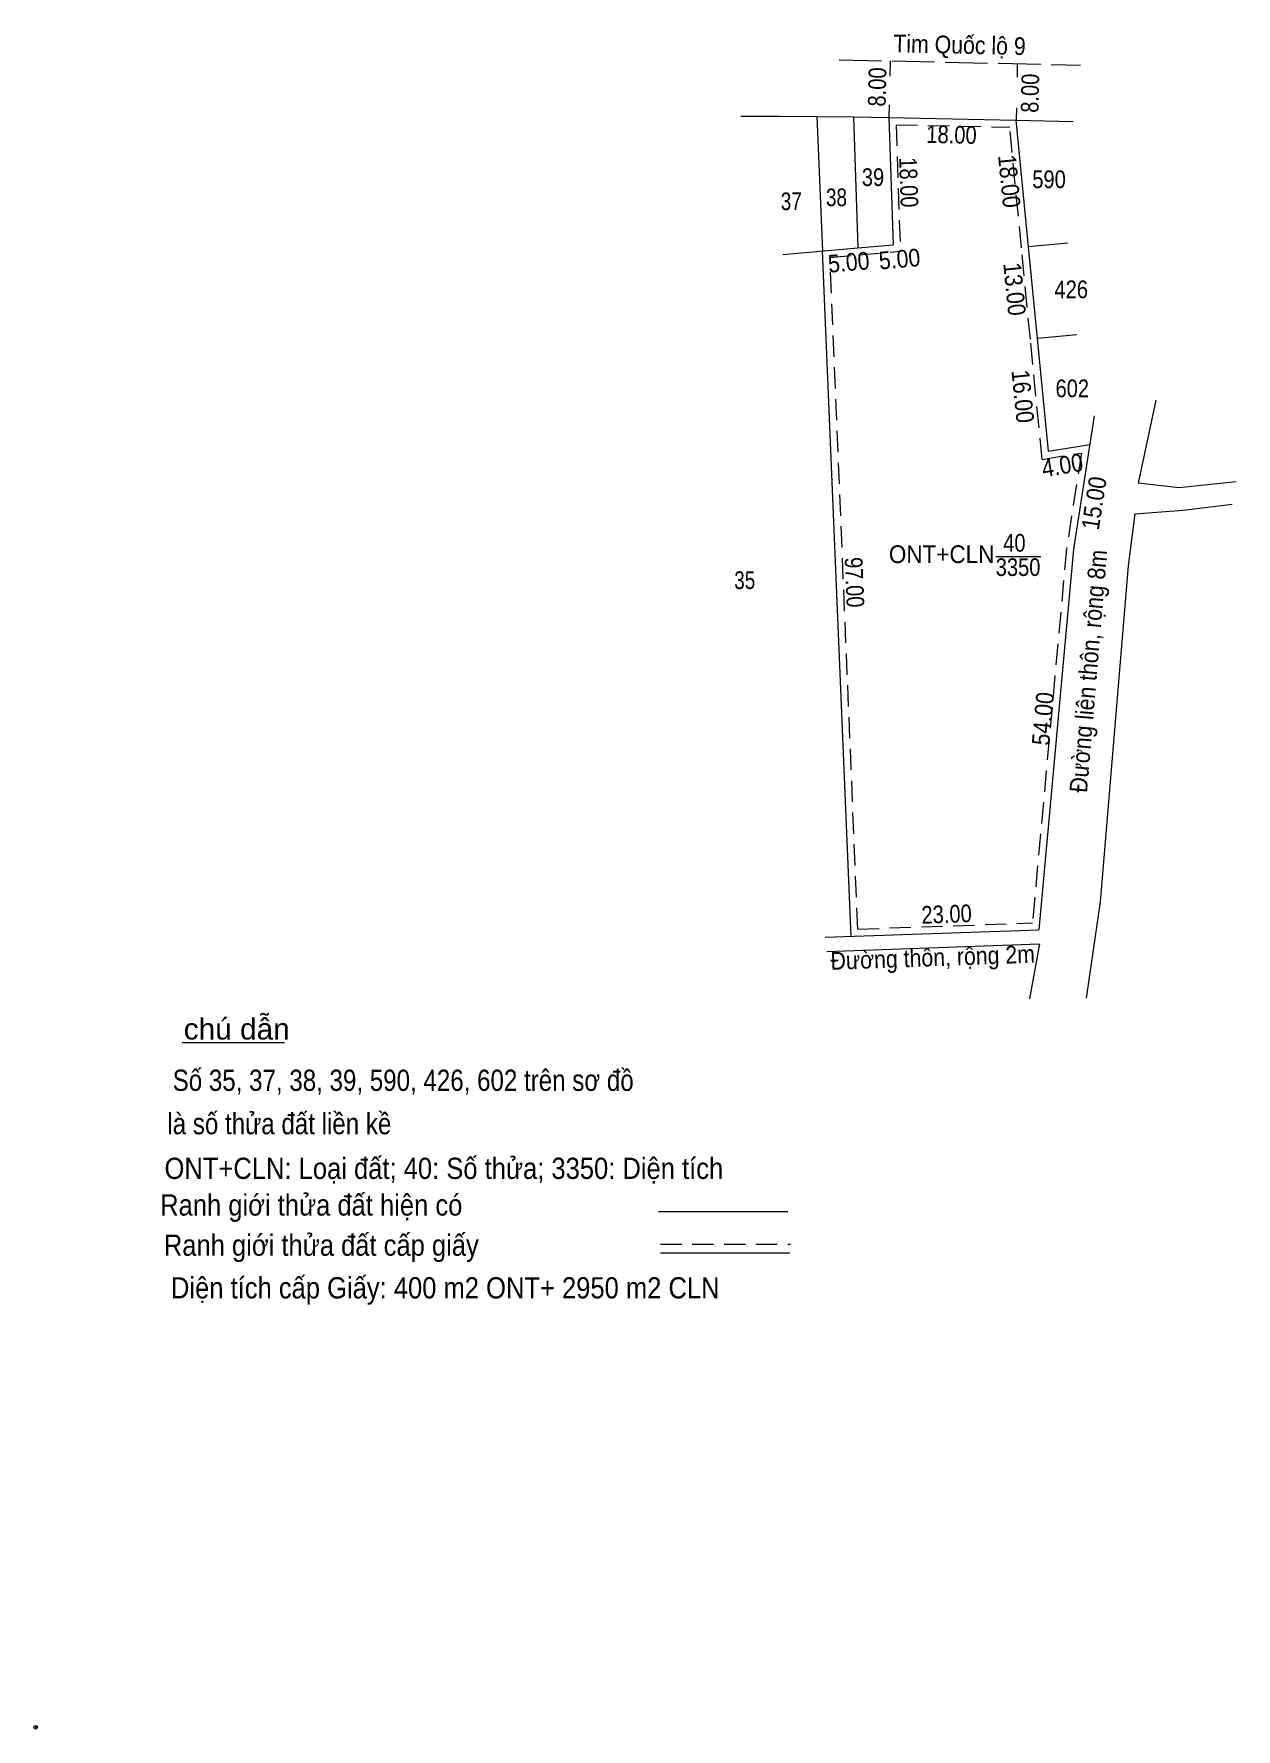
# Model space of a CAD drawing. Header units: metres. Extents: x 549158 to 549328, y 1837965 to 1838204.
import ezdxf
from ezdxf.enums import TextEntityAlignment as Align

# ---------------------------------------------------------------- set-up
doc = ezdxf.new("R2010")
doc.units = ezdxf.units.M
doc.header["$PDMODE"] = 32
doc.header["$PDSIZE"] = 0.5
doc.linetypes.add('LONG_DASHED', pattern=[7.5, 6, -1.5])
doc.linetypes.add('MEDIUM_DASHED', pattern=[4.5, 3, -1.5])
for name, color, linetype, lineweight in [('10', 7, 'Continuous', 13), ('15', 7, 'Continuous', 13), ('17', 7, 'Continuous', 13), ('23', 7, 'Continuous', 13), ('6', 7, 'Continuous', 13)]:
    doc.layers.add(name, color=color, linetype=linetype, lineweight=lineweight)

msp = doc.modelspace()

# ---------------------------------------------------------------- linework, layer by layer
at = {"layer": '10'}
for p, q in [((549268.55, 1838192.64), (549269.36, 1838173.63)), ((549273.73, 1838192.59), (549274.34, 1838174.06)), ((549278.72, 1838192.48), (549279.32, 1838174.49)), ((549269.7, 1838076.58), (549299.94, 1838077.64)), ((549269.95, 1838074.59), (549300.01, 1838075.64))]:
    msp.add_line(p, q, dxfattribs=at)
at = {"layer": '10', "linetype": 'MEDIUM_DASHED'}
for p, q in [((549279.76, 1838191.46), (549280.35, 1838173.57)), ((549274.34, 1838077.74), (549299.02, 1838078.61))]:
    msp.add_line(p, q, dxfattribs=at)
at = {"layer": '15'}
for p, q in [((549278.9, 1838200.48), (549278.85, 1838198.32)), ((549296.89, 1838200.09), (549296.85, 1838198.19)), ((549278.76, 1838194.3), (549278.72, 1838192.48)), ((549296.76, 1838193.83), (549296.72, 1838192.09)), ((549298.47, 1838174.18), (549296.72, 1838192.09)), ((549273.38, 1838076.71), (549269.36, 1838173.63)), ((549304.03, 1838174.72), (549298.47, 1838174.18)), ((549305.29, 1838161.78), (549299.73, 1838161.24)), ((549301.3, 1838145.31), (549307.14, 1838146.26)), ((549293.87, 1838130.4), (549300.19, 1838130.4))]:
    msp.add_line(p, q, dxfattribs=at)
at = {"layer": '15', "linetype": 'MEDIUM_DASHED'}
for p, q in [((549297.47, 1838174.08), (549295.81, 1838191.11)), ((549274.43, 1838173.06), (549280.35, 1838173.57)), ((549298.73, 1838161.14), (549297.47, 1838174.08)), ((549270.4, 1838172.71), (549274.43, 1838173.06)), ((549274.34, 1838077.74), (549270.4, 1838172.71)), ((549300.4, 1838144.15), (549298.73, 1838161.14)), ((549300.4, 1838144.15), (549305.94, 1838145.05))]:
    msp.add_line(p, q, dxfattribs=at)
at = {"layer": '15'}
for points in [[(549263.72, 1838173.14), (549274.34, 1838174.06), (549279.32, 1838174.49)], [(549301.3, 1838145.31), (549299.73, 1838161.24), (549298.47, 1838174.18)]]:
    msp.add_lwpolyline(points, dxfattribs=at)
at = {"layer": '17'}
msp.add_line((549178.79, 1838061.71), (549193.27, 1838061.71), dxfattribs=at)
at = {"layer": '23', "linetype": 'LONG_DASHED'}
msp.add_line((549271.7, 1838200.64), (549305.81, 1838199.9), dxfattribs=at)
at = {"layer": '23', "linetype": 'MEDIUM_DASHED'}
for p, q in [((549279.76, 1838191.46), (549295.81, 1838191.11)), ((549305.94, 1838145.05), (549303.86, 1838131.59)), ((549303.85, 1838131.53), (549299.02, 1838078.61))]:
    msp.add_line(p, q, dxfattribs=at)
at = {"layer": '23'}
for p, q in [((549316.45, 1838152.53), (549313.96, 1838140.81)), ((549316.45, 1838152.53), (549313.96, 1838140.81)), ((549316.45, 1838152.53), (549313.96, 1838140.81)), ((549300.01, 1838075.64), (549298.59, 1838067.9))]:
    msp.add_line(p, q, dxfattribs=at)
for points in [[(549257.8, 1838192.68), (549263.17, 1838192.66), (549268.55, 1838192.64), (549273.73, 1838192.59), (549278.72, 1838192.48), (549296.72, 1838192.09), (549304.8, 1838191.91)], [(549257.8, 1838192.68), (549263.17, 1838192.66), (549268.55, 1838192.64), (549273.73, 1838192.59), (549278.72, 1838192.48)], [(549257.8, 1838192.68), (549263.17, 1838192.66), (549268.55, 1838192.64), (549273.73, 1838192.59), (549278.72, 1838192.48)], [(549307.76, 1838150.31), (549304.85, 1838131.44), (549299.94, 1838077.64)], [(549327.82, 1838140.99), (549319.77, 1838140.15), (549313.96, 1838140.81)], [(549327.82, 1838140.99), (549319.77, 1838140.15), (549313.96, 1838140.81)], [(549327.82, 1838140.99), (549319.77, 1838140.15), (549313.96, 1838140.81)], [(549313.5, 1838136.45), (549320.32, 1838136.99), (549327.28, 1838137.82)], [(549313.5, 1838136.45), (549320.32, 1838136.99), (549327.28, 1838137.82)], [(549313.5, 1838136.45), (549320.32, 1838136.99), (549327.28, 1838137.82)], [(549313.5, 1838136.45), (549312.58, 1838129.11), (549308.6, 1838081.6), (549306.63, 1838067.97)], [(549313.5, 1838136.45), (549312.58, 1838129.11), (549308.6, 1838081.6), (549306.63, 1838067.97)], [(549313.5, 1838136.45), (549312.58, 1838129.11), (549308.6, 1838081.6), (549306.63, 1838067.97)]]:
    msp.add_lwpolyline(points, dxfattribs=at)
at = {"layer": '6'}
for p, q in [((549246.16, 1838037.84), (549264.44, 1838037.84)), ((549246.44, 1838031.98), (549264.72, 1838031.98))]:
    msp.add_line(p, q, dxfattribs=at)
at = {"layer": '6', "linetype": 'MEDIUM_DASHED'}
msp.add_line((549246.44, 1838033.22), (549264.84, 1838033.22), dxfattribs=at)
at = {"layer": '6'}
msp.add_point((549158.1, 1837964.89), dxfattribs=at)

# ---------------------------------------------------------------- texts
at = {"layer": '15'}
for s, rotation, width, p in [('Tim Quốc lộ 9', 358.757, 0.9, (549288.693, 1838201.514)), ('8.00', 88.711, 0.85, (549278.324, 1838196.782)), ('8.00', 88.783, 0.85, (549299.93, 1838195.898)), ('18.00', 358.759, 0.85, (549287.563, 1838188.821)), ('18.00', 271.91, 0.85, (549280.292, 1838183.282)), ('18.00', 275.581, 0.9, (549294.525, 1838183.367)), ('5.00', 4.935, 0.9, (549273.162, 1838170.791)), ('5.00', 4.935, 0.9, (549280.342, 1838171.241)), ('13.00', 275.562, 0.9, (549295.264, 1838168.106)), ('16.00', 275.629, 0.9, (549296.428, 1838152.938)), ('4.00', 9.239, 0.9, (549303.459, 1838142.085)), ('15.00', 81.233, 0.9, (549308.973, 1838137.779)), ('97.00', 272.375, 0.85, (549272.623, 1838126.722)), ('Đường liên thôn, rộng 8m', 85.211, 0.9, (549308.171, 1838114.106)), ('54.00', 84.785, 0.9, (549301.751, 1838107.381)), ('23.00', 2.008, 0.85, (549286.931, 1838078.619)), ('Đường thôn, rộng 2m', 2.001, 0.9, (549284.966, 1838072.492))]:
    msp.add_text(s, height=2.5, rotation=rotation, dxfattribs=dict(at, width=width)).set_placement(p, align=Align.CENTER)
for s, width, p in [('39', 0.85, (549276.485, 1838182.8)), ('590', 0.85, (549301.375, 1838182.5)), ('37', 0.8, (549264.93, 1838179.39)), ('38', 0.8, (549271.32, 1838179.95)), ('426', 0.85, (549304.51, 1838166.94)), ('602', 0.85, (549304.66, 1838152.94)), ('40', 0.85, (549296.475, 1838131.11)), ('ONT+CLN', 0.95, (549286.185, 1838129.5)), ('3350', 0.85, (549296.995, 1838127.67)), ('35', 0.8, (549258.35, 1838125.82))]:
    msp.add_text(s, height=2.5, dxfattribs=dict(at, width=width)).set_placement(p, align=Align.CENTER)
at = {"layer": '6'}
for s, width, p in [('chú dẫn', 1.05, (549186.525, 1838062.13)), ('Ranh giới thửa đất hiện có ', 0.9, (549197.565, 1838037.24)), ('Ranh giới thửa đất cấp giấy', 0.9, (549198.485, 1838031.56))]:
    msp.add_text(s, height=3, dxfattribs=dict(at, width=width)).set_placement(p, align=Align.CENTER)
for s, width, p in [('Số 35, 37, 38, 39, 590, 426, 602 trên sơ đồ', 0.85, (549177.47, 1838054.87)), ('là số thửa đất liền kề', 0.85, (549176.72, 1838048.74)), ('ONT+CLN: Loại đất; 40: Số thửa; 3350: Diện tích', 0.9, (549176.32, 1838042.42)), ('Diện tích cấp Giấy: 400 m2 ONT+ 2950 m2 CLN', 0.9, (549177.23, 1838025.53))]:
    msp.add_text(s, height=3, dxfattribs=dict(at, width=width)).set_placement(p)

doc.saveas('drawing.dxf')
